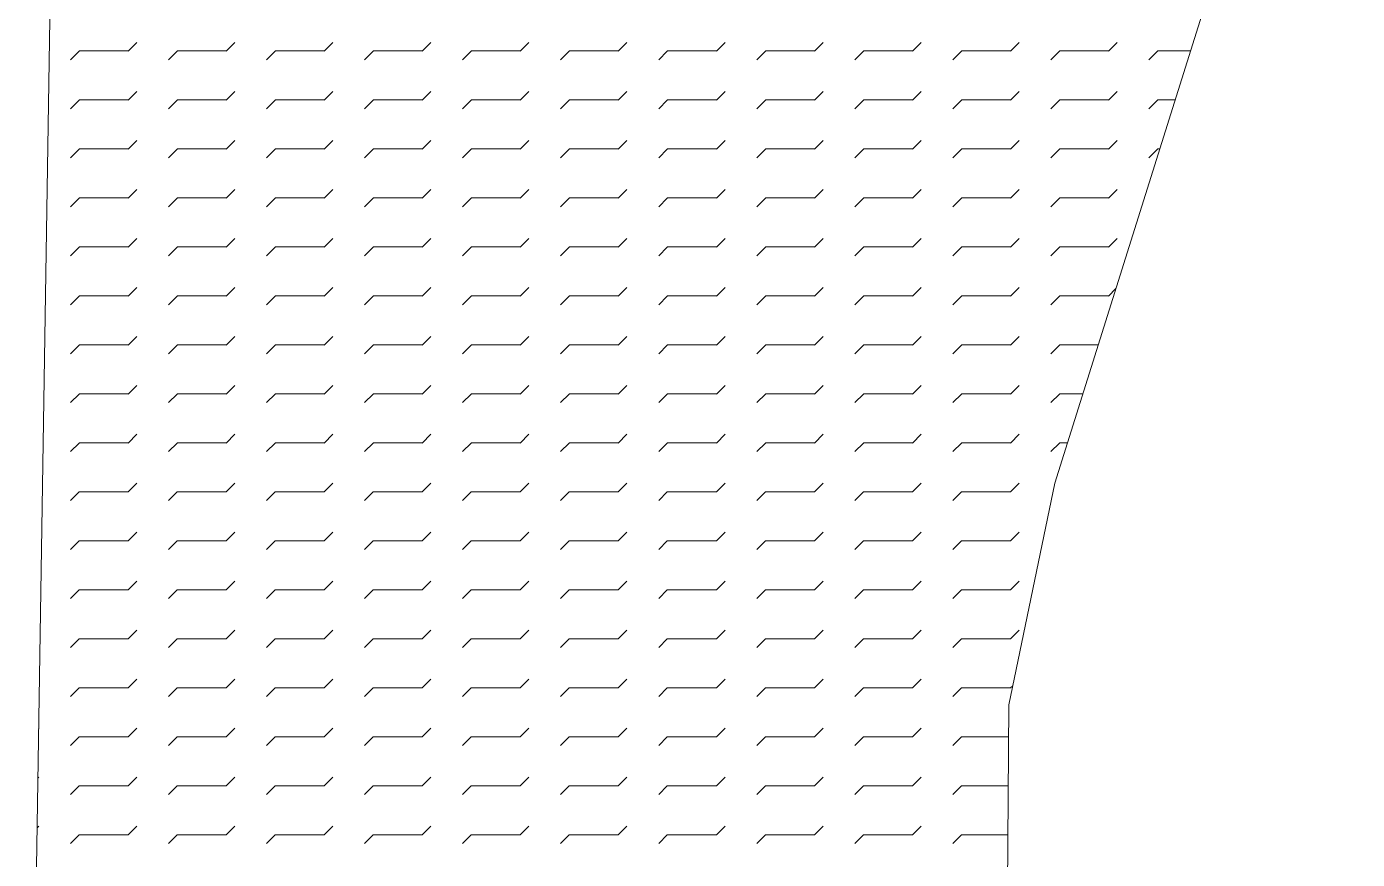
# Model space of a CAD drawing. Header units: millimetres. Extents: x 234136 to 237571, y 2625383 to 2628766.
# Drawn here: x 237041.6 to 237076.08, y 2628668.22 to 2628689.81 of the extents above; entities that cross this region are included whole.
import ezdxf

# ---------------------------------------------------------------- set-up
doc = ezdxf.new("R2010")
doc.units = ezdxf.units.MM
doc.layers.add('Pond', color=140, linetype='Continuous', lineweight=13)

msp = doc.modelspace()

# ---------------------------------------------------------------- linework, layer by layer
at = {"layer": 'Pond'}
for p, q in [((237076.078, 2628702.959), (237068.24, 2628677.976)), ((237041.6, 2628652.084), (237042.34, 2628698.481)), ((237042.736, 2628688.952), (237042.96, 2628689.176)), ((237042.96, 2628689.18), (237044.23, 2628689.18)), ((237044.23, 2628689.176), (237044.455, 2628689.401)), ((237045.276, 2628688.952), (237045.5, 2628689.176)), ((237045.5, 2628689.18), (237046.77, 2628689.18)), ((237046.77, 2628689.176), (237046.995, 2628689.401)), ((237047.816, 2628688.952), (237048.04, 2628689.176)), ((237048.04, 2628689.18), (237049.31, 2628689.18)), ((237049.31, 2628689.176), (237049.535, 2628689.401)), ((237050.356, 2628688.952), (237050.58, 2628689.176)), ((237050.58, 2628689.18), (237051.85, 2628689.18)), ((237051.85, 2628689.176), (237052.075, 2628689.401)), ((237052.896, 2628688.952), (237053.12, 2628689.176)), ((237053.12, 2628689.18), (237054.39, 2628689.18)), ((237054.39, 2628689.176), (237054.615, 2628689.401)), ((237055.436, 2628688.952), (237055.66, 2628689.176)), ((237055.66, 2628689.18), (237056.93, 2628689.18)), ((237056.93, 2628689.176), (237057.155, 2628689.401)), ((237057.976, 2628688.952), (237058.2, 2628689.176)), ((237058.2, 2628689.18), (237059.47, 2628689.18)), ((237059.47, 2628689.176), (237059.695, 2628689.401)), ((237060.516, 2628688.952), (237060.74, 2628689.176)), ((237060.74, 2628689.18), (237062.01, 2628689.18)), ((237062.01, 2628689.176), (237062.235, 2628689.401)), ((237063.056, 2628688.952), (237063.28, 2628689.176)), ((237063.28, 2628689.18), (237064.55, 2628689.18)), ((237064.55, 2628689.176), (237064.775, 2628689.401)), ((237065.596, 2628688.952), (237065.82, 2628689.176)), ((237065.82, 2628689.18), (237067.09, 2628689.18)), ((237067.09, 2628689.176), (237067.315, 2628689.401)), ((237068.136, 2628688.952), (237068.36, 2628689.176)), ((237068.36, 2628689.18), (237069.63, 2628689.18)), ((237069.63, 2628689.176), (237069.855, 2628689.401)), ((237070.676, 2628688.952), (237070.9, 2628689.176)), ((237070.9, 2628689.18), (237071.755, 2628689.18)), ((237042.736, 2628687.682), (237042.96, 2628687.906)), ((237042.96, 2628687.91), (237044.23, 2628687.91)), ((237044.23, 2628687.906), (237044.455, 2628688.131)), ((237045.276, 2628687.682), (237045.5, 2628687.906)), ((237045.5, 2628687.91), (237046.77, 2628687.91)), ((237046.77, 2628687.906), (237046.995, 2628688.131)), ((237047.816, 2628687.682), (237048.04, 2628687.906)), ((237048.04, 2628687.91), (237049.31, 2628687.91)), ((237049.31, 2628687.906), (237049.535, 2628688.131)), ((237050.356, 2628687.682), (237050.58, 2628687.906)), ((237050.58, 2628687.91), (237051.85, 2628687.91)), ((237051.85, 2628687.906), (237052.075, 2628688.131)), ((237052.896, 2628687.682), (237053.12, 2628687.906)), ((237053.12, 2628687.91), (237054.39, 2628687.91)), ((237054.39, 2628687.906), (237054.615, 2628688.131)), ((237055.436, 2628687.682), (237055.66, 2628687.906)), ((237055.66, 2628687.91), (237056.93, 2628687.91)), ((237056.93, 2628687.906), (237057.155, 2628688.131)), ((237057.976, 2628687.682), (237058.2, 2628687.906)), ((237058.2, 2628687.91), (237059.47, 2628687.91)), ((237059.47, 2628687.906), (237059.695, 2628688.131)), ((237060.516, 2628687.682), (237060.74, 2628687.906)), ((237060.74, 2628687.91), (237062.01, 2628687.91)), ((237062.01, 2628687.906), (237062.235, 2628688.131)), ((237063.056, 2628687.682), (237063.28, 2628687.906)), ((237063.28, 2628687.91), (237064.55, 2628687.91)), ((237064.55, 2628687.906), (237064.775, 2628688.131)), ((237065.596, 2628687.682), (237065.82, 2628687.906)), ((237065.82, 2628687.91), (237067.09, 2628687.91)), ((237067.09, 2628687.906), (237067.315, 2628688.131)), ((237068.136, 2628687.682), (237068.36, 2628687.906)), ((237068.36, 2628687.91), (237069.63, 2628687.91)), ((237069.63, 2628687.906), (237069.855, 2628688.131)), ((237070.676, 2628687.682), (237070.9, 2628687.906)), ((237070.9, 2628687.91), (237071.357, 2628687.91)), ((237044.23, 2628686.636), (237044.455, 2628686.861)), ((237046.77, 2628686.636), (237046.995, 2628686.861)), ((237049.31, 2628686.636), (237049.535, 2628686.861)), ((237051.85, 2628686.636), (237052.075, 2628686.861)), ((237054.39, 2628686.636), (237054.615, 2628686.861)), ((237056.93, 2628686.636), (237057.155, 2628686.861)), ((237059.47, 2628686.636), (237059.695, 2628686.861)), ((237062.01, 2628686.636), (237062.235, 2628686.861)), ((237064.55, 2628686.636), (237064.775, 2628686.861)), ((237067.09, 2628686.636), (237067.315, 2628686.861)), ((237069.63, 2628686.636), (237069.855, 2628686.861)), ((237042.736, 2628686.412), (237042.96, 2628686.636)), ((237042.96, 2628686.64), (237044.23, 2628686.64)), ((237045.276, 2628686.412), (237045.5, 2628686.636)), ((237045.5, 2628686.64), (237046.77, 2628686.64)), ((237047.816, 2628686.412), (237048.04, 2628686.636)), ((237048.04, 2628686.64), (237049.31, 2628686.64)), ((237050.356, 2628686.412), (237050.58, 2628686.636)), ((237050.58, 2628686.64), (237051.85, 2628686.64)), ((237052.896, 2628686.412), (237053.12, 2628686.636)), ((237053.12, 2628686.64), (237054.39, 2628686.64)), ((237055.436, 2628686.412), (237055.66, 2628686.636)), ((237055.66, 2628686.64), (237056.93, 2628686.64)), ((237057.976, 2628686.412), (237058.2, 2628686.636)), ((237058.2, 2628686.64), (237059.47, 2628686.64)), ((237060.516, 2628686.412), (237060.74, 2628686.636)), ((237060.74, 2628686.64), (237062.01, 2628686.64)), ((237063.056, 2628686.412), (237063.28, 2628686.636)), ((237063.28, 2628686.64), (237064.55, 2628686.64)), ((237065.596, 2628686.412), (237065.82, 2628686.636)), ((237065.82, 2628686.64), (237067.09, 2628686.64)), ((237068.136, 2628686.412), (237068.36, 2628686.636)), ((237068.36, 2628686.64), (237069.63, 2628686.64)), ((237070.676, 2628686.412), (237070.9, 2628686.636)), ((237070.9, 2628686.64), (237070.959, 2628686.64)), ((237044.23, 2628685.366), (237044.455, 2628685.591)), ((237046.77, 2628685.366), (237046.995, 2628685.591)), ((237049.31, 2628685.366), (237049.535, 2628685.591)), ((237051.85, 2628685.366), (237052.075, 2628685.591)), ((237054.39, 2628685.366), (237054.615, 2628685.591)), ((237056.93, 2628685.366), (237057.155, 2628685.591)), ((237059.47, 2628685.366), (237059.695, 2628685.591)), ((237062.01, 2628685.366), (237062.235, 2628685.591)), ((237064.55, 2628685.366), (237064.775, 2628685.591)), ((237067.09, 2628685.366), (237067.315, 2628685.591)), ((237069.63, 2628685.366), (237069.855, 2628685.591)), ((237042.736, 2628685.142), (237042.96, 2628685.366)), ((237042.96, 2628685.37), (237044.23, 2628685.37)), ((237045.276, 2628685.142), (237045.5, 2628685.366)), ((237045.5, 2628685.37), (237046.77, 2628685.37)), ((237047.816, 2628685.142), (237048.04, 2628685.366)), ((237048.04, 2628685.37), (237049.31, 2628685.37)), ((237050.356, 2628685.142), (237050.58, 2628685.366)), ((237050.58, 2628685.37), (237051.85, 2628685.37)), ((237052.896, 2628685.142), (237053.12, 2628685.366)), ((237053.12, 2628685.37), (237054.39, 2628685.37)), ((237055.436, 2628685.142), (237055.66, 2628685.366)), ((237055.66, 2628685.37), (237056.93, 2628685.37)), ((237057.976, 2628685.142), (237058.2, 2628685.366)), ((237058.2, 2628685.37), (237059.47, 2628685.37)), ((237060.516, 2628685.142), (237060.74, 2628685.366)), ((237060.74, 2628685.37), (237062.01, 2628685.37)), ((237063.056, 2628685.142), (237063.28, 2628685.366)), ((237063.28, 2628685.37), (237064.55, 2628685.37)), ((237065.596, 2628685.142), (237065.82, 2628685.366)), ((237065.82, 2628685.37), (237067.09, 2628685.37)), ((237068.136, 2628685.142), (237068.36, 2628685.366)), ((237068.36, 2628685.37), (237069.63, 2628685.37)), ((237042.736, 2628683.872), (237042.96, 2628684.096)), ((237042.96, 2628684.1), (237044.23, 2628684.1)), ((237044.23, 2628684.096), (237044.455, 2628684.321)), ((237045.276, 2628683.872), (237045.5, 2628684.096)), ((237045.5, 2628684.1), (237046.77, 2628684.1)), ((237046.77, 2628684.096), (237046.995, 2628684.321)), ((237047.816, 2628683.872), (237048.04, 2628684.096)), ((237048.04, 2628684.1), (237049.31, 2628684.1)), ((237049.31, 2628684.096), (237049.535, 2628684.321)), ((237050.356, 2628683.872), (237050.58, 2628684.096)), ((237050.58, 2628684.1), (237051.85, 2628684.1)), ((237051.85, 2628684.096), (237052.075, 2628684.321)), ((237052.896, 2628683.872), (237053.12, 2628684.096)), ((237053.12, 2628684.1), (237054.39, 2628684.1)), ((237054.39, 2628684.096), (237054.615, 2628684.321)), ((237055.436, 2628683.872), (237055.66, 2628684.096)), ((237055.66, 2628684.1), (237056.93, 2628684.1)), ((237056.93, 2628684.096), (237057.155, 2628684.321)), ((237057.976, 2628683.872), (237058.2, 2628684.096)), ((237058.2, 2628684.1), (237059.47, 2628684.1)), ((237059.47, 2628684.096), (237059.695, 2628684.321)), ((237060.516, 2628683.872), (237060.74, 2628684.096)), ((237060.74, 2628684.1), (237062.01, 2628684.1)), ((237062.01, 2628684.096), (237062.235, 2628684.321)), ((237063.056, 2628683.872), (237063.28, 2628684.096)), ((237063.28, 2628684.1), (237064.55, 2628684.1)), ((237064.55, 2628684.096), (237064.775, 2628684.321)), ((237065.596, 2628683.872), (237065.82, 2628684.096)), ((237065.82, 2628684.1), (237067.09, 2628684.1)), ((237067.09, 2628684.096), (237067.315, 2628684.321)), ((237068.136, 2628683.872), (237068.36, 2628684.096)), ((237068.36, 2628684.1), (237069.63, 2628684.1)), ((237069.63, 2628684.096), (237069.855, 2628684.321)), ((237044.23, 2628682.826), (237044.455, 2628683.051)), ((237046.77, 2628682.826), (237046.995, 2628683.051)), ((237049.31, 2628682.826), (237049.535, 2628683.051)), ((237051.85, 2628682.826), (237052.075, 2628683.051)), ((237054.39, 2628682.826), (237054.615, 2628683.051)), ((237056.93, 2628682.826), (237057.155, 2628683.051)), ((237059.47, 2628682.826), (237059.695, 2628683.051)), ((237062.01, 2628682.826), (237062.235, 2628683.051)), ((237064.55, 2628682.826), (237064.775, 2628683.051)), ((237067.09, 2628682.826), (237067.315, 2628683.051)), ((237069.63, 2628682.826), (237069.822, 2628683.018)), ((237042.736, 2628682.602), (237042.96, 2628682.826)), ((237042.96, 2628682.83), (237044.23, 2628682.83)), ((237045.276, 2628682.602), (237045.5, 2628682.826)), ((237045.5, 2628682.83), (237046.77, 2628682.83)), ((237047.816, 2628682.602), (237048.04, 2628682.826)), ((237048.04, 2628682.83), (237049.31, 2628682.83)), ((237050.356, 2628682.602), (237050.58, 2628682.826)), ((237050.58, 2628682.83), (237051.85, 2628682.83)), ((237052.896, 2628682.602), (237053.12, 2628682.826)), ((237053.12, 2628682.83), (237054.39, 2628682.83)), ((237055.436, 2628682.602), (237055.66, 2628682.826)), ((237055.66, 2628682.83), (237056.93, 2628682.83)), ((237057.976, 2628682.602), (237058.2, 2628682.826)), ((237058.2, 2628682.83), (237059.47, 2628682.83)), ((237060.516, 2628682.602), (237060.74, 2628682.826)), ((237060.74, 2628682.83), (237062.01, 2628682.83)), ((237063.056, 2628682.602), (237063.28, 2628682.826)), ((237063.28, 2628682.83), (237064.55, 2628682.83)), ((237065.596, 2628682.602), (237065.82, 2628682.826)), ((237065.82, 2628682.83), (237067.09, 2628682.83)), ((237068.136, 2628682.602), (237068.36, 2628682.826)), ((237068.36, 2628682.83), (237069.63, 2628682.83)), ((237044.23, 2628681.556), (237044.455, 2628681.781)), ((237046.77, 2628681.556), (237046.995, 2628681.781)), ((237049.31, 2628681.556), (237049.535, 2628681.781)), ((237051.85, 2628681.556), (237052.075, 2628681.781)), ((237054.39, 2628681.556), (237054.615, 2628681.781)), ((237056.93, 2628681.556), (237057.155, 2628681.781)), ((237059.47, 2628681.556), (237059.695, 2628681.781)), ((237062.01, 2628681.556), (237062.235, 2628681.781)), ((237064.55, 2628681.556), (237064.775, 2628681.781)), ((237067.09, 2628681.556), (237067.315, 2628681.781)), ((237042.736, 2628681.332), (237042.96, 2628681.556)), ((237042.96, 2628681.56), (237044.23, 2628681.56)), ((237045.276, 2628681.332), (237045.5, 2628681.556)), ((237045.5, 2628681.56), (237046.77, 2628681.56)), ((237047.816, 2628681.332), (237048.04, 2628681.556)), ((237048.04, 2628681.56), (237049.31, 2628681.56)), ((237050.356, 2628681.332), (237050.58, 2628681.556)), ((237050.58, 2628681.56), (237051.85, 2628681.56)), ((237052.896, 2628681.332), (237053.12, 2628681.556)), ((237053.12, 2628681.56), (237054.39, 2628681.56)), ((237055.436, 2628681.332), (237055.66, 2628681.556)), ((237055.66, 2628681.56), (237056.93, 2628681.56)), ((237057.976, 2628681.332), (237058.2, 2628681.556)), ((237058.2, 2628681.56), (237059.47, 2628681.56)), ((237060.516, 2628681.332), (237060.74, 2628681.556)), ((237060.74, 2628681.56), (237062.01, 2628681.56)), ((237063.056, 2628681.332), (237063.28, 2628681.556)), ((237063.28, 2628681.56), (237064.55, 2628681.56)), ((237065.596, 2628681.332), (237065.82, 2628681.556)), ((237065.82, 2628681.56), (237067.09, 2628681.56)), ((237068.136, 2628681.332), (237068.36, 2628681.556)), ((237068.36, 2628681.56), (237069.365, 2628681.56)), ((237042.736, 2628680.062), (237042.96, 2628680.286)), ((237042.96, 2628680.29), (237044.23, 2628680.29)), ((237044.23, 2628680.286), (237044.455, 2628680.511)), ((237045.276, 2628680.062), (237045.5, 2628680.286)), ((237045.5, 2628680.29), (237046.77, 2628680.29)), ((237046.77, 2628680.286), (237046.995, 2628680.511)), ((237047.816, 2628680.062), (237048.04, 2628680.286)), ((237048.04, 2628680.29), (237049.31, 2628680.29)), ((237049.31, 2628680.286), (237049.535, 2628680.511)), ((237050.356, 2628680.062), (237050.58, 2628680.286)), ((237050.58, 2628680.29), (237051.85, 2628680.29)), ((237051.85, 2628680.286), (237052.075, 2628680.511)), ((237052.896, 2628680.062), (237053.12, 2628680.286)), ((237053.12, 2628680.29), (237054.39, 2628680.29)), ((237054.39, 2628680.286), (237054.615, 2628680.511)), ((237055.436, 2628680.062), (237055.66, 2628680.286)), ((237055.66, 2628680.29), (237056.93, 2628680.29)), ((237056.93, 2628680.286), (237057.155, 2628680.511)), ((237057.976, 2628680.062), (237058.2, 2628680.286)), ((237058.2, 2628680.29), (237059.47, 2628680.29)), ((237059.47, 2628680.286), (237059.695, 2628680.511)), ((237060.516, 2628680.062), (237060.74, 2628680.286)), ((237060.74, 2628680.29), (237062.01, 2628680.29)), ((237062.01, 2628680.286), (237062.235, 2628680.511)), ((237063.056, 2628680.062), (237063.28, 2628680.286)), ((237063.28, 2628680.29), (237064.55, 2628680.29)), ((237064.55, 2628680.286), (237064.775, 2628680.511)), ((237065.596, 2628680.062), (237065.82, 2628680.286)), ((237065.82, 2628680.29), (237067.09, 2628680.29)), ((237067.09, 2628680.286), (237067.315, 2628680.511)), ((237068.136, 2628680.062), (237068.36, 2628680.286)), ((237068.36, 2628680.29), (237068.966, 2628680.29)), ((237044.23, 2628679.016), (237044.455, 2628679.241)), ((237046.77, 2628679.016), (237046.995, 2628679.241)), ((237049.31, 2628679.016), (237049.535, 2628679.241)), ((237051.85, 2628679.016), (237052.075, 2628679.241)), ((237054.39, 2628679.016), (237054.615, 2628679.241)), ((237056.93, 2628679.016), (237057.155, 2628679.241)), ((237059.47, 2628679.016), (237059.695, 2628679.241)), ((237062.01, 2628679.016), (237062.235, 2628679.241)), ((237064.55, 2628679.016), (237064.775, 2628679.241)), ((237067.09, 2628679.016), (237067.315, 2628679.241)), ((237042.736, 2628678.792), (237042.96, 2628679.016)), ((237042.96, 2628679.02), (237044.23, 2628679.02)), ((237045.276, 2628678.792), (237045.5, 2628679.016)), ((237045.5, 2628679.02), (237046.77, 2628679.02)), ((237047.816, 2628678.792), (237048.04, 2628679.016)), ((237048.04, 2628679.02), (237049.31, 2628679.02)), ((237050.356, 2628678.792), (237050.58, 2628679.016)), ((237050.58, 2628679.02), (237051.85, 2628679.02)), ((237052.896, 2628678.792), (237053.12, 2628679.016)), ((237053.12, 2628679.02), (237054.39, 2628679.02)), ((237055.436, 2628678.792), (237055.66, 2628679.016)), ((237055.66, 2628679.02), (237056.93, 2628679.02)), ((237057.976, 2628678.792), (237058.2, 2628679.016)), ((237058.2, 2628679.02), (237059.47, 2628679.02)), ((237060.516, 2628678.792), (237060.74, 2628679.016)), ((237060.74, 2628679.02), (237062.01, 2628679.02)), ((237063.056, 2628678.792), (237063.28, 2628679.016)), ((237063.28, 2628679.02), (237064.55, 2628679.02)), ((237065.596, 2628678.792), (237065.82, 2628679.016)), ((237065.82, 2628679.02), (237067.09, 2628679.02)), ((237068.136, 2628678.792), (237068.36, 2628679.016)), ((237068.36, 2628679.02), (237068.568, 2628679.02)), ((237044.23, 2628677.746), (237044.455, 2628677.971)), ((237046.77, 2628677.746), (237046.995, 2628677.971)), ((237049.31, 2628677.746), (237049.535, 2628677.971)), ((237051.85, 2628677.746), (237052.075, 2628677.971)), ((237054.39, 2628677.746), (237054.615, 2628677.971)), ((237056.93, 2628677.746), (237057.155, 2628677.971)), ((237059.47, 2628677.746), (237059.695, 2628677.971)), ((237062.01, 2628677.746), (237062.235, 2628677.971)), ((237064.55, 2628677.746), (237064.775, 2628677.971)), ((237068.24, 2628677.976), (237067.045, 2628672.227)), ((237067.09, 2628677.746), (237067.315, 2628677.971)), ((237042.736, 2628677.522), (237042.96, 2628677.746)), ((237042.96, 2628677.75), (237044.23, 2628677.75)), ((237045.276, 2628677.522), (237045.5, 2628677.746)), ((237045.5, 2628677.75), (237046.77, 2628677.75)), ((237047.816, 2628677.522), (237048.04, 2628677.746)), ((237048.04, 2628677.75), (237049.31, 2628677.75)), ((237050.356, 2628677.522), (237050.58, 2628677.746)), ((237050.58, 2628677.75), (237051.85, 2628677.75)), ((237052.896, 2628677.522), (237053.12, 2628677.746)), ((237053.12, 2628677.75), (237054.39, 2628677.75)), ((237055.436, 2628677.522), (237055.66, 2628677.746)), ((237055.66, 2628677.75), (237056.93, 2628677.75)), ((237057.976, 2628677.522), (237058.2, 2628677.746)), ((237058.2, 2628677.75), (237059.47, 2628677.75)), ((237060.516, 2628677.522), (237060.74, 2628677.746)), ((237060.74, 2628677.75), (237062.01, 2628677.75)), ((237063.056, 2628677.522), (237063.28, 2628677.746)), ((237063.28, 2628677.75), (237064.55, 2628677.75)), ((237065.596, 2628677.522), (237065.82, 2628677.746)), ((237065.82, 2628677.75), (237067.09, 2628677.75)), ((237068.136, 2628677.522), (237068.149, 2628677.535)), ((237042.736, 2628676.252), (237042.96, 2628676.476)), ((237042.96, 2628676.48), (237044.23, 2628676.48)), ((237044.23, 2628676.476), (237044.455, 2628676.701)), ((237045.276, 2628676.252), (237045.5, 2628676.476)), ((237045.5, 2628676.48), (237046.77, 2628676.48)), ((237046.77, 2628676.476), (237046.995, 2628676.701)), ((237047.816, 2628676.252), (237048.04, 2628676.476)), ((237048.04, 2628676.48), (237049.31, 2628676.48)), ((237049.31, 2628676.476), (237049.535, 2628676.701)), ((237050.356, 2628676.252), (237050.58, 2628676.476)), ((237050.58, 2628676.48), (237051.85, 2628676.48)), ((237051.85, 2628676.476), (237052.075, 2628676.701)), ((237052.896, 2628676.252), (237053.12, 2628676.476)), ((237053.12, 2628676.48), (237054.39, 2628676.48)), ((237054.39, 2628676.476), (237054.615, 2628676.701)), ((237055.436, 2628676.252), (237055.66, 2628676.476)), ((237055.66, 2628676.48), (237056.93, 2628676.48)), ((237056.93, 2628676.476), (237057.155, 2628676.701)), ((237057.976, 2628676.252), (237058.2, 2628676.476)), ((237058.2, 2628676.48), (237059.47, 2628676.48)), ((237059.47, 2628676.476), (237059.695, 2628676.701)), ((237060.516, 2628676.252), (237060.74, 2628676.476)), ((237060.74, 2628676.48), (237062.01, 2628676.48)), ((237062.01, 2628676.476), (237062.235, 2628676.701)), ((237063.056, 2628676.252), (237063.28, 2628676.476)), ((237063.28, 2628676.48), (237064.55, 2628676.48)), ((237064.55, 2628676.476), (237064.775, 2628676.701)), ((237065.596, 2628676.252), (237065.82, 2628676.476)), ((237065.82, 2628676.48), (237067.09, 2628676.48)), ((237067.09, 2628676.476), (237067.315, 2628676.701)), ((237044.23, 2628675.206), (237044.455, 2628675.431)), ((237046.77, 2628675.206), (237046.995, 2628675.431)), ((237049.31, 2628675.206), (237049.535, 2628675.431)), ((237051.85, 2628675.206), (237052.075, 2628675.431)), ((237054.39, 2628675.206), (237054.615, 2628675.431)), ((237056.93, 2628675.206), (237057.155, 2628675.431)), ((237059.47, 2628675.206), (237059.695, 2628675.431)), ((237062.01, 2628675.206), (237062.235, 2628675.431)), ((237064.55, 2628675.206), (237064.775, 2628675.431)), ((237067.09, 2628675.206), (237067.315, 2628675.431)), ((237042.736, 2628674.982), (237042.96, 2628675.206)), ((237042.96, 2628675.21), (237044.23, 2628675.21)), ((237045.276, 2628674.982), (237045.5, 2628675.206)), ((237045.5, 2628675.21), (237046.77, 2628675.21)), ((237047.816, 2628674.982), (237048.04, 2628675.206)), ((237048.04, 2628675.21), (237049.31, 2628675.21)), ((237050.356, 2628674.982), (237050.58, 2628675.206)), ((237050.58, 2628675.21), (237051.85, 2628675.21)), ((237052.896, 2628674.982), (237053.12, 2628675.206)), ((237053.12, 2628675.21), (237054.39, 2628675.21)), ((237055.436, 2628674.982), (237055.66, 2628675.206)), ((237055.66, 2628675.21), (237056.93, 2628675.21)), ((237057.976, 2628674.982), (237058.2, 2628675.206)), ((237058.2, 2628675.21), (237059.47, 2628675.21)), ((237060.516, 2628674.982), (237060.74, 2628675.206)), ((237060.74, 2628675.21), (237062.01, 2628675.21)), ((237063.056, 2628674.982), (237063.28, 2628675.206)), ((237063.28, 2628675.21), (237064.55, 2628675.21)), ((237065.596, 2628674.982), (237065.82, 2628675.206)), ((237065.82, 2628675.21), (237067.09, 2628675.21)), ((237044.23, 2628673.936), (237044.455, 2628674.161)), ((237046.77, 2628673.936), (237046.995, 2628674.161)), ((237049.31, 2628673.936), (237049.535, 2628674.161)), ((237051.85, 2628673.936), (237052.075, 2628674.161)), ((237054.39, 2628673.936), (237054.615, 2628674.161)), ((237056.93, 2628673.936), (237057.155, 2628674.161)), ((237059.47, 2628673.936), (237059.695, 2628674.161)), ((237062.01, 2628673.936), (237062.235, 2628674.161)), ((237064.55, 2628673.936), (237064.775, 2628674.161)), ((237067.09, 2628673.936), (237067.315, 2628674.161)), ((237042.736, 2628673.712), (237042.96, 2628673.936)), ((237042.96, 2628673.94), (237044.23, 2628673.94)), ((237045.276, 2628673.712), (237045.5, 2628673.936)), ((237045.5, 2628673.94), (237046.77, 2628673.94)), ((237047.816, 2628673.712), (237048.04, 2628673.936)), ((237048.04, 2628673.94), (237049.31, 2628673.94)), ((237050.356, 2628673.712), (237050.58, 2628673.936)), ((237050.58, 2628673.94), (237051.85, 2628673.94)), ((237052.896, 2628673.712), (237053.12, 2628673.936)), ((237053.12, 2628673.94), (237054.39, 2628673.94)), ((237055.436, 2628673.712), (237055.66, 2628673.936)), ((237055.66, 2628673.94), (237056.93, 2628673.94)), ((237057.976, 2628673.712), (237058.2, 2628673.936)), ((237058.2, 2628673.94), (237059.47, 2628673.94)), ((237060.516, 2628673.712), (237060.74, 2628673.936)), ((237060.74, 2628673.94), (237062.01, 2628673.94)), ((237063.056, 2628673.712), (237063.28, 2628673.936)), ((237063.28, 2628673.94), (237064.55, 2628673.94)), ((237065.596, 2628673.712), (237065.82, 2628673.936)), ((237065.82, 2628673.94), (237067.09, 2628673.94)), ((237042.736, 2628672.442), (237042.96, 2628672.666)), ((237042.96, 2628672.67), (237044.23, 2628672.67)), ((237044.23, 2628672.666), (237044.455, 2628672.891)), ((237045.276, 2628672.442), (237045.5, 2628672.666)), ((237045.5, 2628672.67), (237046.77, 2628672.67)), ((237046.77, 2628672.666), (237046.995, 2628672.891)), ((237047.816, 2628672.442), (237048.04, 2628672.666)), ((237048.04, 2628672.67), (237049.31, 2628672.67)), ((237049.31, 2628672.666), (237049.535, 2628672.891)), ((237050.356, 2628672.442), (237050.58, 2628672.666)), ((237050.58, 2628672.67), (237051.85, 2628672.67)), ((237051.85, 2628672.666), (237052.075, 2628672.891)), ((237052.896, 2628672.442), (237053.12, 2628672.666)), ((237053.12, 2628672.67), (237054.39, 2628672.67)), ((237054.39, 2628672.666), (237054.615, 2628672.891)), ((237055.436, 2628672.442), (237055.66, 2628672.666)), ((237055.66, 2628672.67), (237056.93, 2628672.67)), ((237056.93, 2628672.666), (237057.155, 2628672.891)), ((237057.976, 2628672.442), (237058.2, 2628672.666)), ((237058.2, 2628672.67), (237059.47, 2628672.67)), ((237059.47, 2628672.666), (237059.695, 2628672.891)), ((237060.516, 2628672.442), (237060.74, 2628672.666)), ((237060.74, 2628672.67), (237062.01, 2628672.67)), ((237062.01, 2628672.666), (237062.235, 2628672.891)), ((237063.056, 2628672.442), (237063.28, 2628672.666)), ((237063.28, 2628672.67), (237064.55, 2628672.67)), ((237064.55, 2628672.666), (237064.775, 2628672.891)), ((237065.596, 2628672.442), (237065.82, 2628672.666)), ((237065.82, 2628672.67), (237067.09, 2628672.67)), ((237067.09, 2628672.666), (237067.148, 2628672.724)), ((237067.045, 2628672.227), (237066.72, 2628623.917)), ((237041.911, 2628671.617), (237041.915, 2628671.621)), ((237044.23, 2628671.396), (237044.455, 2628671.621)), ((237046.77, 2628671.396), (237046.995, 2628671.621)), ((237049.31, 2628671.396), (237049.535, 2628671.621)), ((237051.85, 2628671.396), (237052.075, 2628671.621)), ((237054.39, 2628671.396), (237054.615, 2628671.621)), ((237056.93, 2628671.396), (237057.155, 2628671.621)), ((237059.47, 2628671.396), (237059.695, 2628671.621)), ((237062.01, 2628671.396), (237062.235, 2628671.621)), ((237064.55, 2628671.396), (237064.775, 2628671.621)), ((237042.736, 2628671.172), (237042.96, 2628671.396)), ((237042.96, 2628671.4), (237044.23, 2628671.4)), ((237045.276, 2628671.172), (237045.5, 2628671.396)), ((237045.5, 2628671.4), (237046.77, 2628671.4)), ((237047.816, 2628671.172), (237048.04, 2628671.396)), ((237048.04, 2628671.4), (237049.31, 2628671.4)), ((237050.356, 2628671.172), (237050.58, 2628671.396)), ((237050.58, 2628671.4), (237051.85, 2628671.4)), ((237052.896, 2628671.172), (237053.12, 2628671.396)), ((237053.12, 2628671.4), (237054.39, 2628671.4)), ((237055.436, 2628671.172), (237055.66, 2628671.396)), ((237055.66, 2628671.4), (237056.93, 2628671.4)), ((237057.976, 2628671.172), (237058.2, 2628671.396)), ((237058.2, 2628671.4), (237059.47, 2628671.4)), ((237060.516, 2628671.172), (237060.74, 2628671.396)), ((237060.74, 2628671.4), (237062.01, 2628671.4)), ((237063.056, 2628671.172), (237063.28, 2628671.396)), ((237063.28, 2628671.4), (237064.55, 2628671.4)), ((237065.596, 2628671.172), (237065.82, 2628671.396)), ((237065.82, 2628671.4), (237067.039, 2628671.4)), ((237041.891, 2628670.327), (237041.915, 2628670.351)), ((237044.23, 2628670.126), (237044.455, 2628670.351)), ((237046.77, 2628670.126), (237046.995, 2628670.351)), ((237049.31, 2628670.126), (237049.535, 2628670.351)), ((237051.85, 2628670.126), (237052.075, 2628670.351)), ((237054.39, 2628670.126), (237054.615, 2628670.351)), ((237056.93, 2628670.126), (237057.155, 2628670.351)), ((237059.47, 2628670.126), (237059.695, 2628670.351)), ((237062.01, 2628670.126), (237062.235, 2628670.351)), ((237064.55, 2628670.126), (237064.775, 2628670.351)), ((237042.736, 2628669.902), (237042.96, 2628670.126)), ((237042.96, 2628670.13), (237044.23, 2628670.13)), ((237045.276, 2628669.902), (237045.5, 2628670.126)), ((237045.5, 2628670.13), (237046.77, 2628670.13)), ((237047.816, 2628669.902), (237048.04, 2628670.126)), ((237048.04, 2628670.13), (237049.31, 2628670.13)), ((237050.356, 2628669.902), (237050.58, 2628670.126)), ((237050.58, 2628670.13), (237051.85, 2628670.13)), ((237052.896, 2628669.902), (237053.12, 2628670.126)), ((237053.12, 2628670.13), (237054.39, 2628670.13)), ((237055.436, 2628669.902), (237055.66, 2628670.126)), ((237055.66, 2628670.13), (237056.93, 2628670.13)), ((237057.976, 2628669.902), (237058.2, 2628670.126)), ((237058.2, 2628670.13), (237059.47, 2628670.13)), ((237060.516, 2628669.902), (237060.74, 2628670.126)), ((237060.74, 2628670.13), (237062.01, 2628670.13)), ((237063.056, 2628669.902), (237063.28, 2628670.126)), ((237063.28, 2628670.13), (237064.55, 2628670.13)), ((237065.596, 2628669.902), (237065.82, 2628670.126)), ((237065.82, 2628670.13), (237067.031, 2628670.13)), ((237041.87, 2628669.036), (237041.915, 2628669.081)), ((237042.736, 2628668.632), (237042.96, 2628668.856)), ((237042.96, 2628668.86), (237044.23, 2628668.86)), ((237044.23, 2628668.856), (237044.455, 2628669.081)), ((237045.276, 2628668.632), (237045.5, 2628668.856)), ((237045.5, 2628668.86), (237046.77, 2628668.86)), ((237046.77, 2628668.856), (237046.995, 2628669.081)), ((237047.816, 2628668.632), (237048.04, 2628668.856)), ((237048.04, 2628668.86), (237049.31, 2628668.86)), ((237049.31, 2628668.856), (237049.535, 2628669.081)), ((237050.356, 2628668.632), (237050.58, 2628668.856)), ((237050.58, 2628668.86), (237051.85, 2628668.86)), ((237051.85, 2628668.856), (237052.075, 2628669.081)), ((237052.896, 2628668.632), (237053.12, 2628668.856)), ((237053.12, 2628668.86), (237054.39, 2628668.86)), ((237054.39, 2628668.856), (237054.615, 2628669.081)), ((237055.436, 2628668.632), (237055.66, 2628668.856)), ((237055.66, 2628668.86), (237056.93, 2628668.86)), ((237056.93, 2628668.856), (237057.155, 2628669.081)), ((237057.976, 2628668.632), (237058.2, 2628668.856)), ((237058.2, 2628668.86), (237059.47, 2628668.86)), ((237059.47, 2628668.856), (237059.695, 2628669.081)), ((237060.516, 2628668.632), (237060.74, 2628668.856)), ((237060.74, 2628668.86), (237062.01, 2628668.86)), ((237062.01, 2628668.856), (237062.235, 2628669.081)), ((237063.056, 2628668.632), (237063.28, 2628668.856)), ((237063.28, 2628668.86), (237064.55, 2628668.86)), ((237064.55, 2628668.856), (237064.775, 2628669.081)), ((237065.596, 2628668.632), (237065.82, 2628668.856)), ((237065.82, 2628668.86), (237067.022, 2628668.86))]:
    msp.add_line(p, q, dxfattribs=at)

doc.saveas('drawing.dxf')
